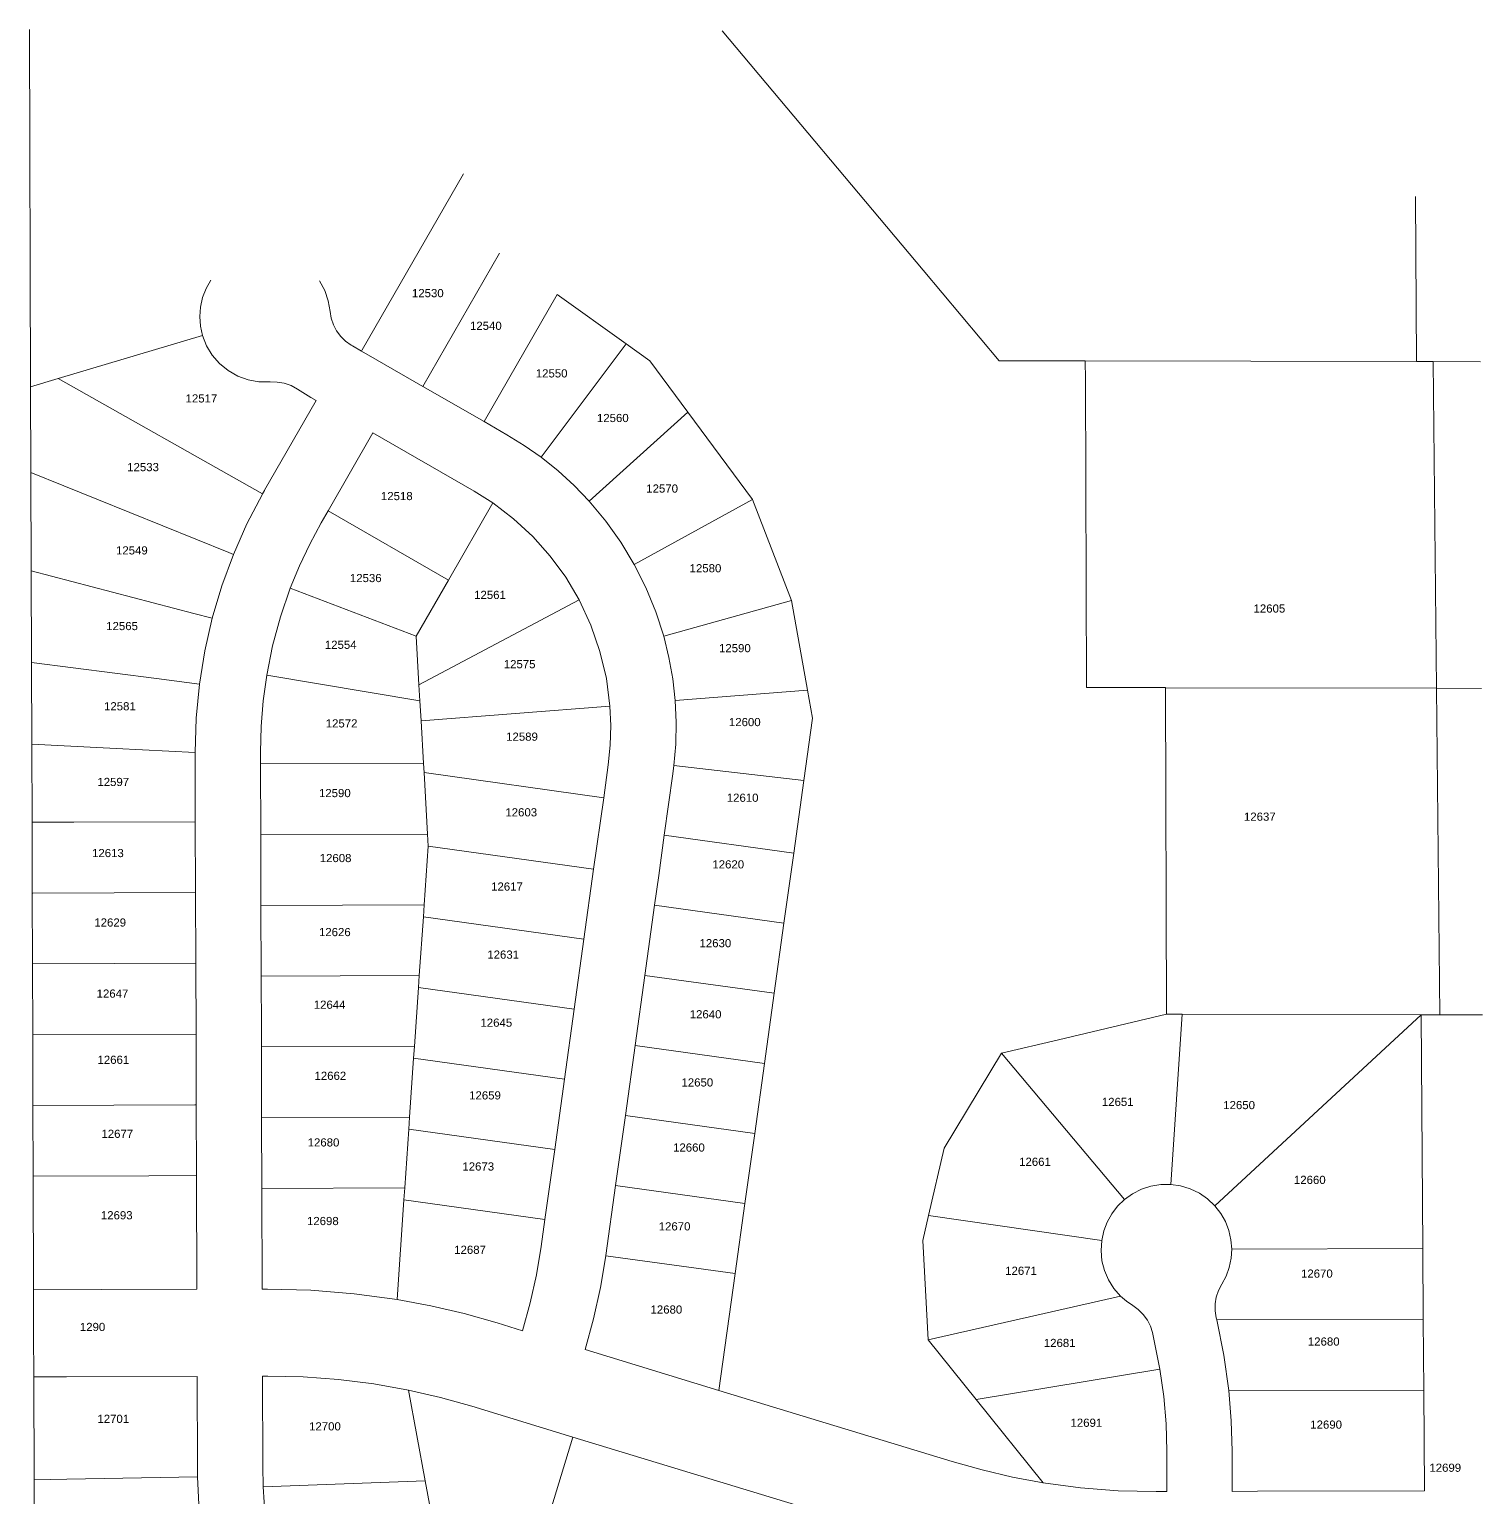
# Model space of a CAD drawing. Header units: feet. Extents: x 865220 to 2866543, y -2240498 to 973965.
# Drawn here: x 2860914 to 2862249, y 972613 to 973962 of the extents above; entities that cross this region are included whole.
import ezdxf
from ezdxf.enums import TextEntityAlignment as Align

# ---------------------------------------------------------------- set-up
doc = ezdxf.new("R2010")
doc.units = ezdxf.units.FT
doc.header["$LTSCALE"] = 0.015
doc.header["$MEASUREMENT"] = 0
doc.layers.add('Dakota County Addresses', color=7, linetype='Continuous')
doc.layers.add('Dakota County Parcels', color=7, linetype='Continuous')
doc.styles.add('Dimensions 100', font='arial.ttf')

# ---------------------------------------------------------------- blocks, each defined once
blk = doc.blocks.new('ACMAP_ANN_TEMPLATE_Dakota County Addresses')
at = {"layer": 'Dakota County Addresses', "style": 'Dimensions 100'}
blk.add_attdef('DakotaCountyAddress', text='', height=50, dxfattribs=at).set_placement((0, 0), align=Align.CENTER)

msp = doc.modelspace()

# ---------------------------------------------------------------- linework, layer by layer
at = {"layer": 'Dakota County Parcels', "lineweight": 5, "ltscale": 100}
for p, q in [((2860915, 973633.1), (2860914, 973961.5)), ((2862188, 973656.3), (2862186.9, 973807.9)), ((2861345.6, 973755.9), (2861275.3, 973633.6)), ((2861398.7, 973717.9), (2861331.6, 973601.2)), ((2861398.7, 973717.9), (2861462, 973672.6)), ((2860940.3, 973640.7), (2861072.9, 973680.3)), ((2861218.9, 973666), (2861210.7, 973670.8)), ((2861233.3, 973657.7), (2861218.9, 973666)), ((2861462, 973672.6), (2861384, 973568.5)), ((2861462, 973672.6), (2861483.9, 973656.9)), ((2861233.3, 973657.7), (2861275.3, 973633.6)), ((2861483.9, 973656.9), (2861518.7, 973609.8)), ((2861883.7, 973656.9), (2862188, 973656.3)), ((2862188, 973656.3), (2862203.3, 973656.3)), ((2862203.3, 973656.3), (2862246.7, 973656.2)), ((2862206.3, 973356.3), (2862203.3, 973656.3)), ((2862203.3, 973656.3), (2862203.3, 973656.3)), ((2860915, 973633.1), (2860940.3, 973640.7)), ((2860940.3, 973640.7), (2861128, 973534.8)), ((2860915.3, 973554.6), (2860915, 973633.1)), ((2861160.1, 973631.1), (2861172.6, 973623.5)), ((2861177.4, 973620.7), (2861172.6, 973623.5)), ((2861275.3, 973633.6), (2861331.6, 973601.2)), ((2861518.7, 973609.8), (2861428.1, 973528.1)), ((2861518.7, 973609.8), (2861578, 973529.7)), ((2861331.6, 973601.2), (2861352.5, 973589.2)), ((2861188.3, 973519.3), (2861229.4, 973590.8)), ((2861229.4, 973590.8), (2861322.6, 973537.2)), ((2860915.6, 973464.3), (2860915.3, 973554.6)), ((2861128, 973534.8), (2861128.1, 973534.7)), ((2861339.6, 973526.5), (2861298.9, 973455.7)), ((2861339.6, 973526.5), (2861322.6, 973537.2)), ((2861578, 973529.7), (2861469.5, 973470)), ((2861578, 973529.7), (2861614, 973436.8)), ((2861182, 973508.2), (2861188.3, 973519.3)), ((2861298.9, 973455.7), (2861188.3, 973519.3)), ((2860915.9, 973380), (2860915.6, 973464.3)), ((2861269.2, 973404.1), (2861153.5, 973448.1)), ((2861298.9, 973455.7), (2861269.2, 973404.1)), ((2861271.7, 973359.6), (2861418.9, 973437.5)), ((2861614, 973436.8), (2861496.5, 973404)), ((2861614, 973436.8), (2861628.6, 973354.7)), ((2861269.2, 973404.1), (2861271.7, 973359.6)), ((2860916.1, 973304.9), (2860915.9, 973380)), ((2861272.6, 973344.7), (2861131.9, 973368.2)), ((2861271.7, 973359.6), (2861272.6, 973344.7)), ((2861628.6, 973354.7), (2861507, 973345)), ((2861628.6, 973354.7), (2861633.2, 973328.7)), ((2861957.3, 973356.9), (2861884.7, 973357)), ((2861958.3, 973056.9), (2861957.3, 973356.9)), ((2861957.3, 973356.8), (2862206.3, 973356.3)), ((2862209.2, 973056.4), (2862206.3, 973356.3)), ((2862206.3, 973356.3), (2862247.7, 973356.2)), ((2861272.6, 973344.7), (2861273.7, 973326.4)), ((2861273.7, 973326.4), (2861447.2, 973340)), ((2861273.7, 973326.4), (2861275.9, 973287.3)), ((2861633.2, 973328.7), (2861625.3, 973271.5)), ((2860916.4, 973233.2), (2860916.1, 973304.9)), ((2861066.3, 973233.7), (2861066.1, 973297.4)), ((2861126.2, 973286.9), (2861126.1, 973297.6)), ((2861126.2, 973286.9), (2861275.9, 973287.3)), ((2861126.4, 973221.9), (2861126.2, 973286.9)), ((2861275.9, 973287.3), (2861276.4, 973278.8)), ((2861445.6, 973286), (2861441.4, 973255.8)), ((2861505, 973277.7), (2861505.9, 973285.2)), ((2861625.3, 973271.5), (2861505.9, 973285.2)), ((2861276.4, 973278.8), (2861279.6, 973222.4)), ((2861276.4, 973278.8), (2861441.4, 973255.8)), ((2861505, 973277.7), (2861497.1, 973221.4)), ((2861625.3, 973271.5), (2861616, 973204.8)), ((2861441.4, 973255.8), (2861432.2, 973190.2)), ((2860916.6, 973168.2), (2860916.4, 973233.2)), ((2861066.6, 973168.7), (2861066.3, 973233.7)), ((2861126.4, 973221.9), (2861279.6, 973222.4)), ((2861126.6, 973156.9), (2861126.4, 973221.9)), ((2861279.6, 973222.4), (2861280.3, 973211.4)), ((2861616, 973204.8), (2861497.1, 973221.4)), ((2861280.3, 973211.4), (2861276.6, 973157.4)), ((2861280.3, 973211.4), (2861280.3, 973211.4)), ((2861280.3, 973211.4), (2861432.2, 973190.2)), ((2861616, 973204.8), (2861607, 973140.5)), ((2861432.2, 973190.2), (2861423.3, 973125.8)), ((2860916.8, 973103.2), (2860916.6, 973168.2)), ((2861066.8, 973103.7), (2861066.6, 973168.7)), ((2861126.6, 973156.9), (2861276.6, 973157.4)), ((2861126.8, 973091.9), (2861126.6, 973156.9)), ((2861276.6, 973157.4), (2861275.8, 973146.4)), ((2861488.2, 973157), (2861479.2, 973092.6)), ((2861607, 973140.5), (2861488.2, 973157)), ((2861275.8, 973146.4), (2861272.1, 973092.4)), ((2861275.8, 973146.4), (2861423.3, 973125.8)), ((2861607, 973140.5), (2861598, 973076.1)), ((2861423.3, 973125.8), (2861414.3, 973061.5)), ((2861066.8, 973103.7), (2860916.8, 973103.2)), ((2860917, 973038.2), (2860916.8, 973103.2)), ((2861067, 973038.7), (2861066.8, 973103.7)), ((2861126.8, 973091.9), (2861272.1, 973092.4)), ((2861271.4, 973081.4), (2861267.7, 973027.3)), ((2861272.1, 973092.4), (2861271.4, 973081.4)), ((2861271.4, 973081.4), (2861414.3, 973061.5)), ((2861479.2, 973092.6), (2861470.2, 973028.3)), ((2861598, 973076.1), (2861479.2, 973092.6)), ((2861598, 973076.1), (2861589.1, 973011.7)), ((2861414.3, 973061.5), (2861405.3, 972997.1)), ((2861972.7, 973056.9), (2861958.3, 973056.9)), ((2861972.7, 973056.9), (2861962.2, 972900.6)), ((2862192.1, 973056.4), (2861972.7, 973056.9)), ((2862192.1, 973056.4), (2862002.7, 972880.9)), ((2862193.6, 972841.6), (2862192.1, 973056.4)), ((2862248.6, 973056.3), (2862192.1, 973056.4)), ((2861067, 973038.7), (2860917, 973038.2)), ((2860917.2, 972973.2), (2860917, 973038.2)), ((2861067.2, 972973.7), (2861067, 973038.7)), ((2861127, 973026.9), (2861267.7, 973027.3)), ((2861267.7, 973027.3), (2861266.9, 973016.4)), ((2861470.2, 973028.3), (2861461.3, 972963.9)), ((2861589.1, 973011.7), (2861470.2, 973028.3)), ((2861127.2, 972961.9), (2861127, 973026.9)), ((2861266.9, 973016.4), (2861263.2, 972962.3)), ((2861266.9, 973016.4), (2861405.3, 972997.1)), ((2861806.9, 973021), (2861754.2, 972933.9)), ((2861806.9, 973021), (2861919.6, 972886.7)), ((2861589.1, 973011.7), (2861580.1, 972947.3)), ((2861405.3, 972997.1), (2861396.4, 972932.7)), ((2861067.4, 972908.7), (2861067.2, 972973.7)), ((2860917.4, 972908.2), (2860917.2, 972973.2)), ((2861127.2, 972961.9), (2861263.2, 972962.3)), ((2861127.4, 972896.9), (2861127.2, 972961.9)), ((2861263.2, 972962.3), (2861262.5, 972951.4)), ((2861461.3, 972963.9), (2861452.3, 972899.5)), ((2861580.1, 972947.3), (2861461.3, 972963.9)), ((2861262.5, 972951.4), (2861258.8, 972897.3)), ((2861262.5, 972951.4), (2861396.4, 972932.7)), ((2861580.1, 972947.3), (2861571.1, 972883)), ((2861754.2, 972933.9), (2861739.8, 972872)), ((2861396.4, 972932.7), (2861387.4, 972868.3)), ((2860917.8, 972803.7), (2860917.4, 972908.2)), ((2861067.7, 972804.2), (2861067.4, 972908.7)), ((2861127.4, 972896.9), (2861258.8, 972897.3)), ((2861127.7, 972804.4), (2861127.4, 972896.9)), ((2861258.8, 972897.3), (2861258, 972886.4)), ((2861452.3, 972899.5), (2861443.3, 972835.2)), ((2861571.1, 972883), (2861452.3, 972899.5)), ((2861258, 972886.4), (2861251.8, 972794.8)), ((2861258, 972886.4), (2861387.4, 972868.3)), ((2861571.1, 972883), (2861562.2, 972818.6)), ((2861387.4, 972868.3), (2861383.9, 972843.4)), ((2861739.8, 972872), (2861734.5, 972849.1)), ((2861739.8, 972872), (2861898.8, 972849.2)), ((2861734.5, 972849.1), (2861739.4, 972757.8)), ((2862193.6, 972841.6), (2862018.2, 972841.2)), ((2862194.1, 972776.6), (2862193.6, 972841.6)), ((2861443.3, 972835.1), (2861443.3, 972835.2)), ((2861562.2, 972818.6), (2861443.3, 972835.1)), ((2861562.2, 972818.6), (2861547.2, 972711.3)), ((2860917.8, 972803.7), (2860917.9, 972763.7)), ((2861132.7, 972804.4), (2861127.7, 972804.4)), ((2861739.4, 972757.8), (2861916.2, 972797.9)), ((2861366.9, 972766.2), (2861343.5, 972773.4)), ((2862194.1, 972776.6), (2862004.4, 972776.2)), ((2862004.4, 972776.2), (2862004.4, 972776.2)), ((2862194.5, 972711.6), (2862194.1, 972776.6)), ((2860917.9, 972763.7), (2860918, 972723.7)), ((2861739.4, 972757.8), (2861783.5, 972702.9)), ((2861952.3, 972730.8), (2861945.5, 972764.4)), ((2861547.2, 972711.3), (2861424.3, 972748.8)), ((2861783.5, 972702.9), (2861952.3, 972730.8)), ((2860918, 972723.7), (2860948, 972723.8)), ((2860918, 972723.7), (2860918.3, 972629.3)), ((2860948, 972723.8), (2861068, 972724.2)), ((2861068, 972724.2), (2861068.3, 972641.6)), ((2861128, 972724.4), (2861128.3, 972641.8)), ((2861128, 972724.4), (2861133, 972724.4)), ((2861277.6, 972628.3), (2861262.2, 972711.6)), ((2861761.5, 972646), (2861547.2, 972711.3)), ((2862194.5, 972711.6), (2862015.5, 972711.2)), ((2862195.1, 972619.2), (2862194.5, 972711.6)), ((2861320.2, 972696.9), (2861413.1, 972668.5)), ((2861783.5, 972702.9), (2861845, 972626.6)), ((2861225.6, 972053.1), (2861413.1, 972668.5)), ((2861413.1, 972668.5), (2861655.7, 972594.6)), ((2861958.7, 972618.4), (2861958.6, 972655.4)), ((2862018.7, 972618.6), (2862018.6, 972655.5)), ((2861068.3, 972641.6), (2861068.4, 972632.1)), ((2861128.3, 972641.8), (2861128.6, 972622.9)), ((2860918.3, 972629.3), (2860948.3, 972629.9)), ((2860918.3, 972629.3), (2860918.6, 972558)), ((2860948.3, 972629.9), (2861068.4, 972632.1)), ((2861277.6, 972628.3), (2861128.6, 972622.9)), ((2861286.4, 972580.2), (2861277.6, 972628.3)), ((2861958.7, 972618.4), (2861948.7, 972618.4))]:
    msp.add_line(p, q, dxfattribs=at)
for points in [[(2861804.5, 973657.1), (2861734.7, 973740.2), (2861550.3, 973960.1)], [(2861312.6, 973828.8), (2861219.6, 973667.1), (2861218.9, 973666)], [(2861080.6, 973731), (2861076.3, 973723.4), (2861073.1, 973715.1), (2861071.1, 973706.5), (2861070.4, 973697.7), (2861071, 973688.9), (2861072.9, 973680.3)], [(2861190.2, 973702.5), (2861188.5, 973712.3), (2861185.3, 973721.7), (2861180.5, 973730.4)], [(2861190.2, 973702.5), (2861191.2, 973696.2), (2861193.2, 973690.2), (2861196.1, 973684.6), (2861199.9, 973679.5), (2861204.4, 973675.1), (2861209.6, 973671.4), (2861210.1, 973671.1), (2861210.7, 973670.8)], [(2861072.9, 973680.3), (2861076.6, 973670.9), (2861081.9, 973662.2), (2861088.6, 973654.5), (2861096.4, 973648.1), (2861105.3, 973643), (2861114.8, 973639.6), (2861124.8, 973637.8), (2861135, 973637.7)], [(2861210.7, 973670.8), (2861209.6, 973671.4), (2861209.6, 973671.4)], [(2861883.7, 973657), (2861865.7, 973657), (2861804.5, 973657.1)], [(2861884.7, 973357), (2861883.8, 973639.9), (2861883.7, 973657)], [(2861160.1, 973631.1), (2861154.3, 973634.3), (2861148.1, 973636.5), (2861141.6, 973637.6), (2861135, 973637.7)], [(2861128, 973534.8), (2861130, 973538.1), (2861130, 973538.2), (2861177.4, 973620.7)], [(2861384, 973568.5), (2861368.5, 973579.3), (2861352.5, 973589.2)], [(2861428.1, 973528.1), (2861414.3, 973542.5), (2861399.5, 973556), (2861384, 973568.5)], [(2860915.3, 973554.6), (2861097.1, 973480.9), (2861101.3, 973479.2)], [(2861128.1, 973534.7), (2861113.8, 973507.4), (2861101.3, 973479.2)], [(2861418.9, 973437.5), (2861406.6, 973458.2), (2861392.4, 973477.6), (2861376.4, 973495.6), (2861358.7, 973512), (2861339.6, 973526.5)], [(2861469.5, 973470), (2861457.2, 973490.4), (2861443.4, 973509.8), (2861428.1, 973528.1)], [(2861182, 973508.2), (2861171.4, 973488.7), (2861161.9, 973468.6), (2861153.5, 973448.1)], [(2861101.3, 973479.2), (2861090.6, 973450.3), (2861081.8, 973420.7)], [(2860915.6, 973464.3), (2861065, 973425.1), (2861081.8, 973420.7)], [(2861496.5, 973404), (2861489.2, 973426.6), (2861480.2, 973448.7), (2861469.5, 973470)], [(2861153.5, 973448.1), (2861144.5, 973421.9), (2861137.3, 973395.3), (2861131.9, 973368.2)], [(2861447.2, 973340), (2861443.9, 973365.3), (2861438, 973390.2), (2861429.7, 973414.4), (2861418.9, 973437.5)], [(2861081.8, 973420.7), (2861075, 973390.6), (2861070.1, 973360.2)], [(2861507, 973345), (2861504.8, 973364.9), (2861501.3, 973384.5), (2861496.5, 973404)], [(2860915.9, 973380), (2861030.6, 973365.3), (2861070.1, 973360.2)], [(2861131.9, 973368.2), (2861128.6, 973344.8), (2861126.7, 973321.2), (2861126.1, 973297.6)], [(2861070.1, 973360.2), (2861067.1, 973328.8), (2861066.1, 973297.4)], [(2861445.6, 973286), (2861447.4, 973304), (2861448, 973322), (2861447.2, 973340)], [(2861505.9, 973285.2), (2861507.6, 973305.1), (2861507.9, 973325.1), (2861507, 973345)], [(2861066.1, 973297.4), (2860993.7, 973301), (2860916.1, 973304.9)], [(2861066.3, 973233.7), (2860954.8, 973233.3), (2860916.4, 973233.2)], [(2861497.1, 973221.4), (2861492, 973184.2), (2861488.2, 973157)], [(2861066.6, 973168.7), (2860917.3, 973168.2), (2860916.6, 973168.2)], [(2861127, 973026.9), (2861127, 973041.6), (2861126.8, 973091.9)], [(2861958.3, 973056.9), (2861859, 973033.4), (2861806.9, 973021)], [(2861067.2, 972973.7), (2861065.8, 972973.7), (2860917.2, 972973.2)], [(2861067.4, 972908.7), (2861023.7, 972908.6), (2860917.4, 972908.2)], [(2861962.2, 972900.6), (2861953, 972900.5), (2861944, 972899), (2861935.2, 972896.1), (2861927.1, 972892), (2861919.6, 972886.7)], [(2862002.7, 972880.9), (2861996, 972887.2), (2861988.5, 972892.5), (2861980.1, 972896.5), (2861971.3, 972899.2), (2861962.2, 972900.6)], [(2861919.6, 972886.7), (2861913.3, 972880.6), (2861908, 972873.6), (2861903.8, 972866), (2861900.7, 972857.8), (2861898.8, 972849.2)], [(2862018.2, 972841.2), (2862017.5, 972849.8), (2862015.5, 972858.3), (2862012.4, 972866.4), (2862008.1, 972874), (2862002.7, 972880.9)], [(2861366.9, 972766.2), (2861373.9, 972791.7), (2861379.6, 972817.4), (2861383.9, 972843.4)], [(2861898.8, 972849.2), (2861898.2, 972839.9), (2861899, 972830.5), (2861901.3, 972821.5), (2861905, 972812.9), (2861910, 972804.9), (2861916.2, 972797.9)], [(2862009, 972808.8), (2862013, 972816.3), (2862015.9, 972824.3), (2862017.6, 972832.7), (2862018.2, 972841.2)], [(2861424.3, 972748.8), (2861432.1, 972777.2), (2861438.5, 972806), (2861443.3, 972835.1)], [(2861067.7, 972804.2), (2860980.3, 972803.9), (2860917.8, 972803.7)], [(2861251.8, 972794.8), (2861212.3, 972800.2), (2861172.6, 972803.4), (2861132.7, 972804.4)], [(2862009, 972808.8), (2862006, 972803.1), (2862004, 972797.1), (2862003, 972790.8), (2862002.9, 972784.4), (2862003.9, 972778.1)], [(2861343.5, 972773.4), (2861313.2, 972781.9), (2861282.7, 972789), (2861251.8, 972794.8)], [(2861916.2, 972797.9), (2861921.5, 972793.2), (2861927.3, 972789.3)], [(2861945.5, 972764.4), (2861943.6, 972770.4), (2861940.7, 972776), (2861936.9, 972781.1), (2861932.4, 972785.6), (2861927.3, 972789.3)], [(2862004.4, 972776.2), (2862004.1, 972777.2), (2862003.9, 972778.1)], [(2862015.5, 972711.2), (2862011, 972743.8), (2862004.4, 972776.2)], [(2861958.6, 972655.4), (2861957.9, 972680.6), (2861955.8, 972705.8), (2861952.3, 972730.8)], [(2861262.2, 972711.6), (2861230.2, 972717.3), (2861197.9, 972721.3), (2861165.5, 972723.7), (2861133, 972724.4)], [(2861320.2, 972696.9), (2861291.4, 972704.9), (2861262.2, 972711.6)], [(2862018.6, 972655.5), (2862017.8, 972683.4), (2862015.5, 972711.2)], [(2861761.5, 972646), (2861789.1, 972638.3), (2861816.9, 972631.8), (2861845, 972626.6)], [(2861068.4, 972632.1), (2861069.8, 972600.3), (2861072.8, 972568.5)], [(2861128.6, 972622.9), (2861130.4, 972594.6), (2861133.5, 972566.5)], [(2861845, 972626.6), (2861879.4, 972622), (2861914, 972619.2), (2861948.7, 972618.4)], [(2862195.1, 972619.2), (2862042, 972618.7), (2862018.7, 972618.6)]]:
    msp.add_lwpolyline(points, dxfattribs=at)

# ---------------------------------------------------------------- block references
at = {"layer": 'Dakota County Addresses', "lineweight": 5, "ltscale": 100, "xscale": 0.15, "yscale": 0.15, "zscale": 0.15}
for p, values in [((2861279.9, 973715.5), {'DakotaCountyAddress': '12530'}), ((2861333.2, 973685.5), {'DakotaCountyAddress': '12540'}), ((2861393.6, 973641.8), {'DakotaCountyAddress': '12550'}), ((2861072, 973618.8), {'DakotaCountyAddress': '12517'}), ((2861449.8, 973600.8), {'DakotaCountyAddress': '12560'}), ((2861018.4, 973555.7), {'DakotaCountyAddress': '12533'}), ((2861495.1, 973536), {'DakotaCountyAddress': '12570'}), ((2861251.4, 973529.1), {'DakotaCountyAddress': '12518'}), ((2861008.1, 973479.2), {'DakotaCountyAddress': '12549'}), ((2861222.9, 973453.8), {'DakotaCountyAddress': '12536'}), ((2861534.9, 973462.8), {'DakotaCountyAddress': '12580'}), ((2861337, 973438.3), {'DakotaCountyAddress': '12561'}), ((2862052.8, 973425.8), {'DakotaCountyAddress': '12605'}), ((2860999.1, 973409.7), {'DakotaCountyAddress': '12565'}), ((2861199.9, 973392.5), {'DakotaCountyAddress': '12554'}), ((2861561.9, 973389.4), {'DakotaCountyAddress': '12590'}), ((2861364.2, 973374.7), {'DakotaCountyAddress': '12575'}), ((2860997.1, 973336), {'DakotaCountyAddress': '12581'}), ((2861200.7, 973320.3), {'DakotaCountyAddress': '12572'}), ((2861571, 973321.5), {'DakotaCountyAddress': '12600'}), ((2861366.4, 973308.1), {'DakotaCountyAddress': '12589'}), ((2860991, 973266.5), {'DakotaCountyAddress': '12597'}), ((2861194.5, 973256.3), {'DakotaCountyAddress': '12590'}), ((2861569, 973252), {'DakotaCountyAddress': '12610'}), ((2861365.7, 973238.6), {'DakotaCountyAddress': '12603'}), ((2862044, 973234.6), {'DakotaCountyAddress': '12637'}), ((2860986.1, 973201.2), {'DakotaCountyAddress': '12613'}), ((2861195.2, 973196.6), {'DakotaCountyAddress': '12608'}), ((2861555.8, 973190.8), {'DakotaCountyAddress': '12620'}), ((2861352.6, 973170.4), {'DakotaCountyAddress': '12617'}), ((2860988.2, 973137.4), {'DakotaCountyAddress': '12629'}), ((2861194.5, 973128.6), {'DakotaCountyAddress': '12626'}), ((2861544, 973118.4), {'DakotaCountyAddress': '12630'}), ((2861349.1, 973107.9), {'DakotaCountyAddress': '12631'}), ((2860990.3, 973072.1), {'DakotaCountyAddress': '12647'}), ((2861189.7, 973061.9), {'DakotaCountyAddress': '12644'}), ((2861535, 973053.1), {'DakotaCountyAddress': '12640'}), ((2861342.8, 973045.4), {'DakotaCountyAddress': '12645'}), ((2860991.1, 973011.3), {'DakotaCountyAddress': '12661'}), ((2861190.4, 972996.6), {'DakotaCountyAddress': '12662'}), ((2861527.4, 972990.5), {'DakotaCountyAddress': '12650'}), ((2861332.4, 972978.6), {'DakotaCountyAddress': '12659'}), ((2861913.5, 972972.6), {'DakotaCountyAddress': '12651'}), ((2862025, 972969.7), {'DakotaCountyAddress': '12650'}), ((2860994.7, 972943.3), {'DakotaCountyAddress': '12677'}), ((2861184.1, 972935.4), {'DakotaCountyAddress': '12680'}), ((2861519.7, 972930.7), {'DakotaCountyAddress': '12660'}), ((2861326.2, 972913.3), {'DakotaCountyAddress': '12673'}), ((2861837.5, 972917.6), {'DakotaCountyAddress': '12661'}), ((2862089.9, 972901), {'DakotaCountyAddress': '12660'}), ((2860994.2, 972868.5), {'DakotaCountyAddress': '12693'}), ((2861183.5, 972863.2), {'DakotaCountyAddress': '12698'}), ((2861506.5, 972858.3), {'DakotaCountyAddress': '12670'}), ((2861318.7, 972836.8), {'DakotaCountyAddress': '12687'}), ((2861824.7, 972817.5), {'DakotaCountyAddress': '12671'}), ((2862096.4, 972814.9), {'DakotaCountyAddress': '12670'}), ((2861499, 972781.9), {'DakotaCountyAddress': '12680'}), ((2860972, 972765.9), {'DakotaCountyAddress': '1290'}), ((2861860.2, 972751.2), {'DakotaCountyAddress': '12681'}), ((2862102.7, 972752.5), {'DakotaCountyAddress': '12680'}), ((2860991, 972681.5), {'DakotaCountyAddress': '12701'}), ((2861185.4, 972674.6), {'DakotaCountyAddress': '12700'}), ((2861884.7, 972677.9), {'DakotaCountyAddress': '12691'}), ((2862104.9, 972676.2), {'DakotaCountyAddress': '12690'}), ((2862214.3, 972636.6), {'DakotaCountyAddress': '12699'})]:
    msp.add_blockref('ACMAP_ANN_TEMPLATE_Dakota County Addresses', p, dxfattribs=at).add_auto_attribs(values)

doc.saveas('drawing.dxf')
